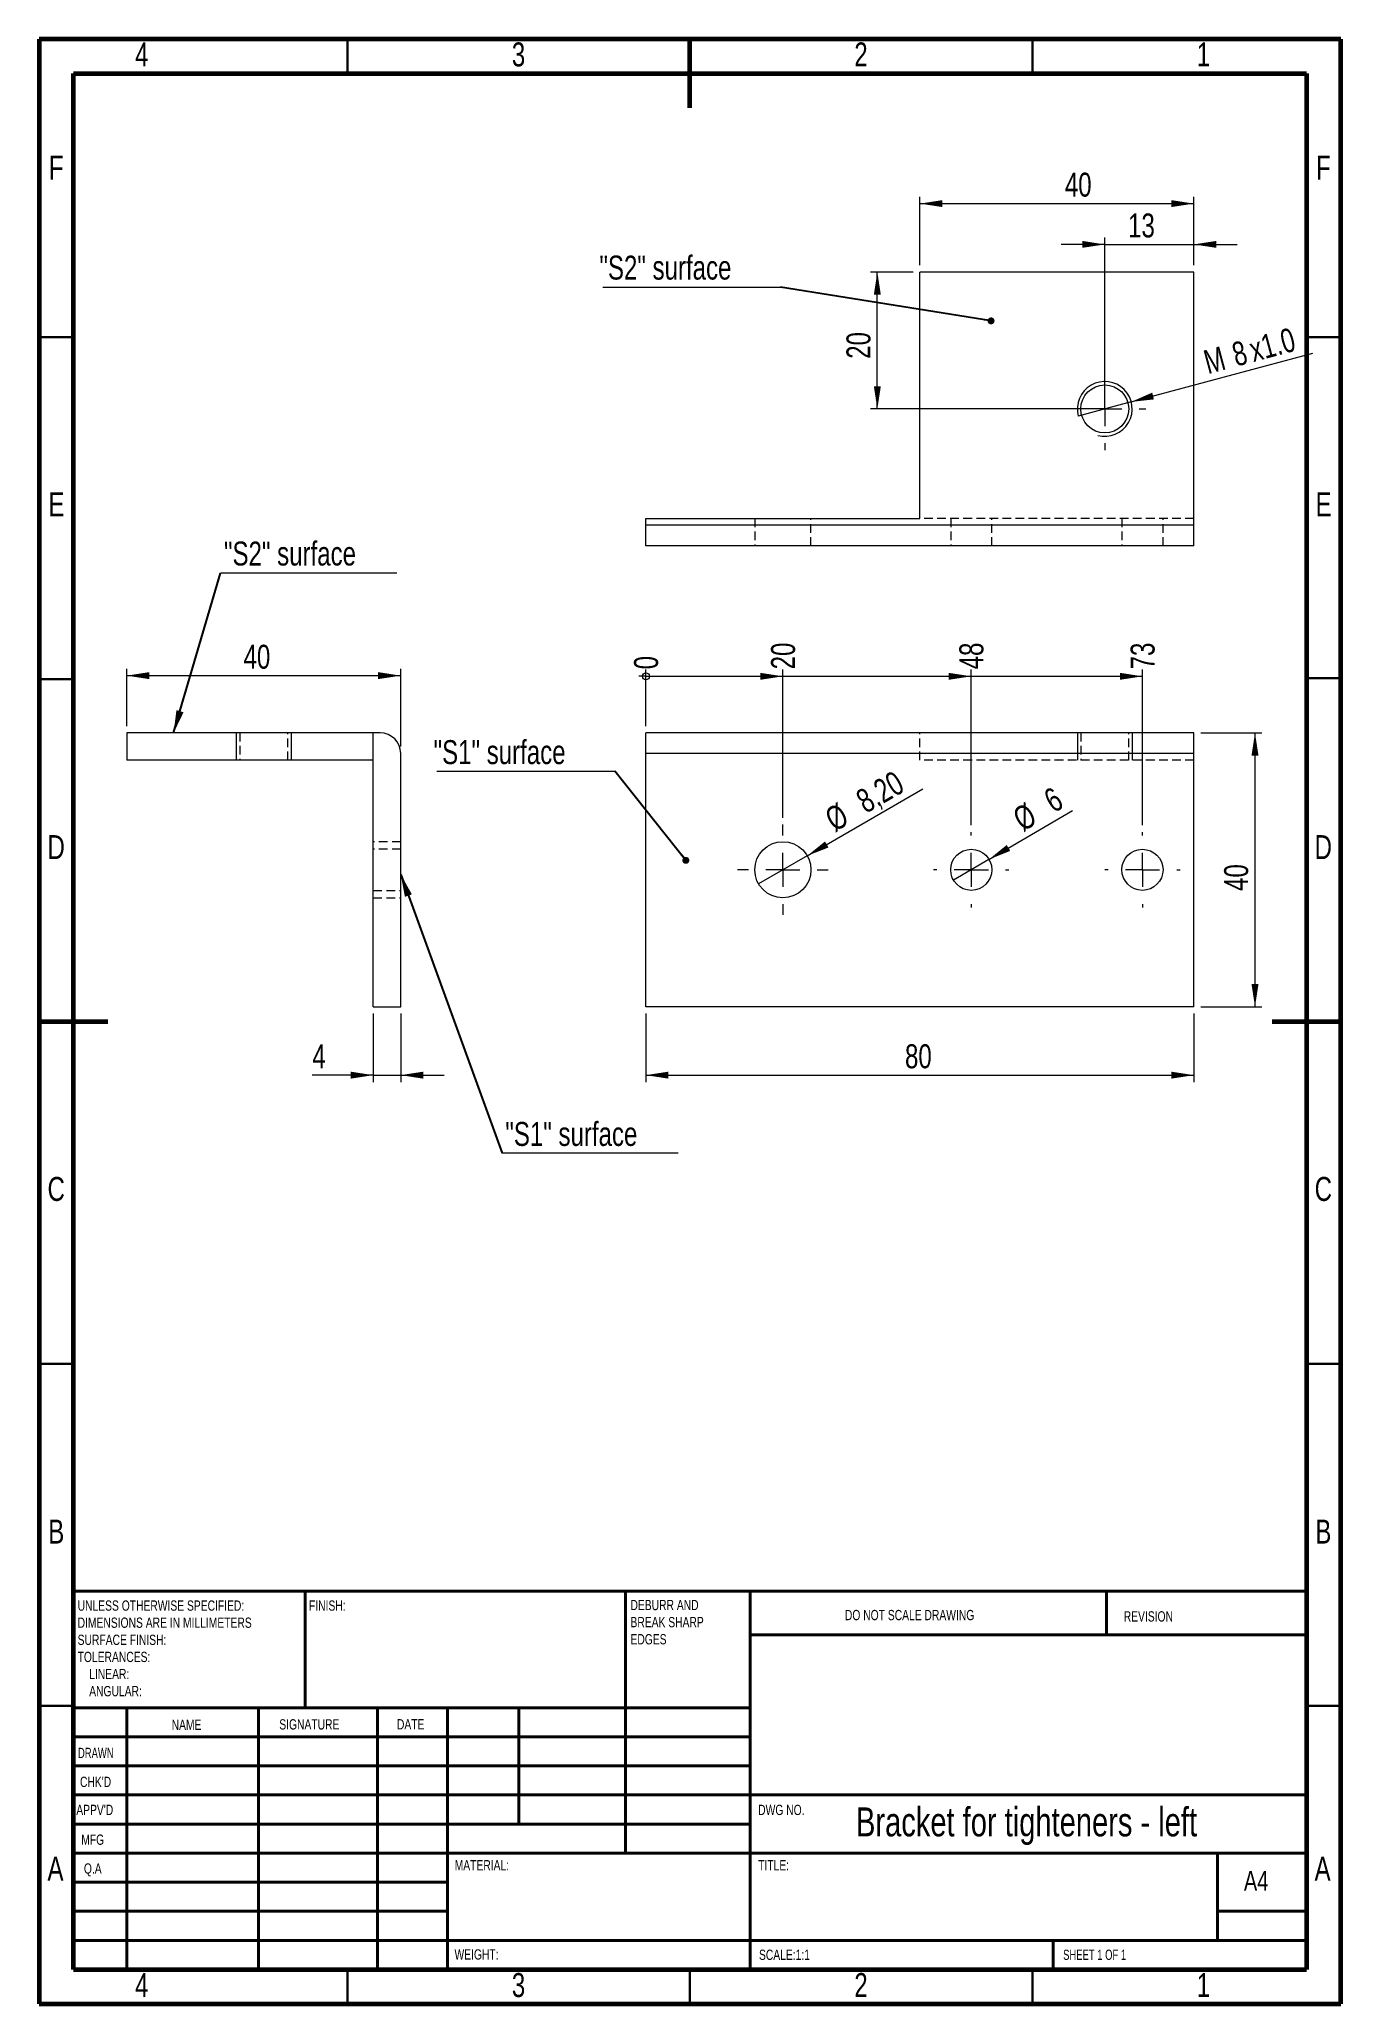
# Model space of a CAD drawing. Header units: millimetres. Extents: x 15 to 205, y 5 to 292.
import ezdxf

# ---------------------------------------------------------------- set-up
doc = ezdxf.new("R2010")
doc.units = ezdxf.units.MM
doc.linetypes.add('HIDDEN', pattern=[1.905, 1.27, -0.635])
doc.styles.add('SLDTEXTSTYLE0', font='TXT', dxfattribs={"width": 0.75})
doc.styles.add('SLDTEXTSTYLE1', font='TXT', dxfattribs={"width": 0.686449})
doc.styles.add('SLDTEXTSTYLE2', font='TXT', dxfattribs={"width": 0.6875})
doc.dimstyles.new('SLDDIMSTYLE0', dxfattribs={"dimtxt": 3.5, "dimasz": 0.338667, "dimexe": 0, "dimexo": 0.0625, "dimgap": 0.875, "dimtad": 0, "dimtih": 1, "dimtoh": 1, "dimdec": 0, "dimrnd": 1e-09, "dimdsep": 46, "dimtxsty": 'SLDTEXTSTYLE0', "dimblk1": 'ORIGIN', "dimblk2": 'ORIGIN', "dimsah": 1, "dimcen": 0.09, "dimadec": 0, "dimazin": 2, "dimtfac": 1, "dimtdec": 0, "dimtofl": 0, "dimtmove": 0, "dimatfit": 3, "dimldrblk": 'ORIGIN', "dimfxl": 1, "dimfrac": 2, "dimtolj": 1, "dimtzin": 12, "dimarcsym": 0})
doc.dimstyles.new('SLDDIMSTYLE1', dxfattribs={"dimtxt": 3.5, "dimasz": 3.302, "dimexe": 0, "dimexo": 0.0625, "dimgap": 0.875, "dimtad": 0, "dimtih": 1, "dimtoh": 1, "dimrnd": 1e-09, "dimzin": 12, "dimdsep": 46, "dimtxsty": 'SLDTEXTSTYLE0', "dimsah": 1, "dimcen": 0.09, "dimadec": 0, "dimazin": 3, "dimtfac": 1, "dimtofl": 0, "dimtmove": 0, "dimatfit": 3, "dimfxl": 1, "dimfrac": 2, "dimtolj": 1, "dimtzin": 12, "dimarcsym": 0})
doc.dimstyles.new('SLDDIMSTYLE2', dxfattribs={"dimtxt": 3.5, "dimasz": 3.302, "dimexe": 0, "dimexo": 0.0625, "dimgap": 0.875, "dimtad": 0, "dimtih": 1, "dimtoh": 1, "dimdec": 0, "dimrnd": 1e-09, "dimzin": 12, "dimdsep": 46, "dimtxsty": 'SLDTEXTSTYLE0', "dimsah": 1, "dimcen": 0.09, "dimadec": 0, "dimazin": 3, "dimtfac": 1, "dimtofl": 0, "dimtmove": 0, "dimatfit": 3, "dimfxl": 1, "dimfrac": 2, "dimtolj": 1, "dimtzin": 12, "dimarcsym": 0})
doc.dimstyles.new('SLDDIMSTYLE3', dxfattribs={"dimtxt": 3.5, "dimasz": 3.302, "dimexe": 0, "dimexo": 0.0625, "dimgap": 0.875, "dimtad": 0, "dimtih": 1, "dimtoh": 1, "dimdec": 0, "dimrnd": 1e-09, "dimzin": 12, "dimdsep": 46, "dimtxsty": 'SLDTEXTSTYLE0', "dimsah": 1, "dimcen": 0.09, "dimadec": 0, "dimazin": 3, "dimtfac": 1, "dimtdec": 0, "dimtofl": 0, "dimtmove": 0, "dimatfit": 3, "dimfxl": 1, "dimfrac": 2, "dimtolj": 1, "dimtzin": 12, "dimarcsym": 0})
doc.dimstyles.new('SLDDIMSTYLE4', dxfattribs={"dimtxt": 3.5, "dimasz": 3.302, "dimexe": 0, "dimexo": 0.0625, "dimgap": 0.875, "dimtad": 1, "dimrnd": 1e-09, "dimzin": 12, "dimdsep": 46, "dimtxsty": 'SLDTEXTSTYLE0', "dimsah": 1, "dimcen": 0.09, "dimadec": 0, "dimazin": 3, "dimtfac": 1, "dimtofl": 0, "dimtmove": 0, "dimatfit": 3, "dimfxl": 1, "dimfrac": 2, "dimtolj": 1, "dimtzin": 12, "dimarcsym": 0})
doc.dimstyles.new('SLDDIMSTYLE5', dxfattribs={"dimtxt": 3.5, "dimasz": 3.302, "dimexe": 0, "dimexo": 0.0625, "dimgap": 0.875, "dimtad": 1, "dimrnd": 1e-09, "dimzin": 12, "dimdsep": 46, "dimtxsty": 'SLDTEXTSTYLE0', "dimblk1": 'NONE', "dimsah": 1, "dimcen": 0, "dimadec": 0, "dimazin": 3, "dimtfac": 1, "dimtmove": 0, "dimatfit": 3, "dimldrblk": 'NONE', "dimfxl": 1, "dimfrac": 2, "dimtolj": 1, "dimtzin": 12, "dimarcsym": 0})
doc.dimstyles.new('SLDDIMSTYLE6', dxfattribs={"dimtxt": 0.18, "dimasz": 1.016, "dimexe": 0, "dimexo": 0.0625, "dimgap": 0, "dimtad": 0, "dimtih": 1, "dimtoh": 1, "dimdec": 0, "dimrnd": 1e-09, "dimzin": 0, "dimdsep": 46, "dimtxsty": 'Standard', "dimblk1": 'DOT', "dimblk2": 'DOT', "dimsah": 1, "dimcen": 0.09, "dimadec": 0, "dimazin": 0, "dimtfac": 1.016, "dimtdec": 0, "dimtofl": 0, "dimtmove": 0, "dimatfit": 3, "dimldrblk": 'DOT', "dimfxl": 1, "dimfrac": 2, "dimtolj": 1, "dimtzin": 0, "dimarcsym": 0})
doc.dimstyles.new('SLDDIMSTYLE7', dxfattribs={"dimtxt": 3.5, "dimasz": 3.302, "dimexe": 0, "dimexo": 0.0625, "dimgap": 0.875, "dimtad": 1, "dimrnd": 1e-09, "dimzin": 12, "dimdsep": 46, "dimtxsty": 'SLDTEXTSTYLE0', "dimblk1": 'NONE', "dimsah": 1, "dimcen": 0, "dimadec": 0, "dimazin": 3, "dimtfac": 1, "dimtmove": 0, "dimatfit": 3, "dimldrblk": 'NONE', "dimfxl": 1, "dimfrac": 2, "dimtolj": 1, "dimtzin": 12, "dimarcsym": 0})
doc.dimstyles.new('SLDDIMSTYLE8', dxfattribs={"dimtxt": 3.5, "dimasz": 3.302, "dimexe": 0, "dimexo": 0.0625, "dimgap": 0.875, "dimtad": 1, "dimrnd": 1e-09, "dimzin": 12, "dimdsep": 46, "dimtxsty": 'SLDTEXTSTYLE0', "dimsah": 1, "dimcen": 0.09, "dimadec": 0, "dimazin": 3, "dimtfac": 1, "dimtmove": 0, "dimatfit": 0, "dimfxl": 1, "dimfrac": 2, "dimtolj": 1, "dimtzin": 12, "dimarcsym": 0})
doc.dimstyles.new('SLDDIMSTYLE9', dxfattribs={"dimtxt": 0.18, "dimasz": 3.302, "dimexe": 0, "dimexo": 0.0625, "dimgap": 0, "dimtad": 0, "dimtih": 1, "dimtoh": 1, "dimdec": 0, "dimrnd": 1e-09, "dimzin": 0, "dimdsep": 46, "dimtxsty": 'Standard', "dimsah": 1, "dimcen": 0.09, "dimadec": 0, "dimazin": 0, "dimtfac": 3.302, "dimtdec": 0, "dimtofl": 0, "dimtmove": 0, "dimatfit": 3, "dimfxl": 1, "dimfrac": 2, "dimtolj": 1, "dimtzin": 0, "dimarcsym": 0})

# ---------------------------------------------------------------- blocks, each defined once
blk = doc.blocks.new('SW_NOTE_0')
at = {"color": 0, "linetype": 'Continuous', "lineweight": 0, "char_height": 1.5, "attachment_point": 1, "style": 'SLDTEXTSTYLE0'}
for s, insert in [('UNLESS OTHERWISE SPECIFIED:', (0, 1.93)), ('DIMENSIONS ARE IN MILLIMETERS', (0, -0.57)), ('TOLERANCES:', (0, -5.57)), ('SURFACE FINISH:', (0, -3.07)), ('LINEAR:', (1.69, -8.07)), ('ANGULAR:', (1.69, -10.57))]:
    blk.add_mtext(s, dxfattribs=dict(at, insert=insert))
blk = doc.blocks.new('SW_NOTE_1')
at = {"color": 0, "linetype": 'Continuous', "lineweight": 0, "char_height": 1.5, "attachment_point": 1, "style": 'SLDTEXTSTYLE0'}
for s, insert in [('DEBURR AND', (0, 1.93)), ('BREAK SHARP', (0, -0.57)), ('EDGES', (0, -3.07))]:
    blk.add_mtext(s, dxfattribs=dict(at, insert=insert))
blk = doc.blocks.new('_ORIGIN')
at = {"color": 0, "linetype": 'ByBlock', "lineweight": -2}
blk.add_line((0, 0), (-1, 0), dxfattribs=at)
blk.add_circle((0, 0), 0.5, dxfattribs=at)
blk = doc.blocks.new('_D')
at = {"color": 7, "linetype": 'Continuous', "lineweight": 0}
blk.add_line((103.56, 191.66), (103.56, 199.95), dxfattribs=at)
at = {"color": 7, "linetype": 'Continuous', "lineweight": 0, "xscale": 1.016, "yscale": 1.016}
blk.add_blockref('_ORIGIN', (103.56, 198.93, 0.1), dxfattribs=at)
at = {"color": 7, "linetype": 'Continuous', "lineweight": 0, "insert": (101.83, 199.95), "char_height": 3.5, "attachment_point": 1, "rotation": 90, "style": 'SLDTEXTSTYLE0'}
blk.add_mtext('0', dxfattribs=at)
blk = doc.blocks.new('_D_1')
at = {"color": 7, "linetype": 'Continuous', "lineweight": 0}
for p, q in [((103.56, 198.93), (123.56, 198.93)), ((123.56, 178.26), (123.56, 199.95))]:
    blk.add_line(p, q, dxfattribs=at)
blk.add_solid([(123.56, 198.93), (120.26, 199.44), (120.26, 198.42)], dxfattribs=at)
at = {"color": 7, "linetype": 'Continuous', "lineweight": 0, "insert": (121.83, 199.95), "char_height": 3.5, "attachment_point": 1, "rotation": 90, "style": 'SLDTEXTSTYLE0'}
blk.add_mtext('20', dxfattribs=at)
blk = doc.blocks.new('_D_2')
at = {"color": 7, "linetype": 'Continuous', "lineweight": 0}
for p, q in [((123.56, 198.93), (151.06, 198.93)), ((151.06, 177.16), (151.06, 199.95))]:
    blk.add_line(p, q, dxfattribs=at)
blk.add_solid([(151.06, 198.93), (147.76, 199.44), (147.76, 198.42)], dxfattribs=at)
at = {"color": 7, "linetype": 'Continuous', "lineweight": 0, "insert": (149.33, 199.95), "char_height": 3.5, "attachment_point": 1, "rotation": 90, "style": 'SLDTEXTSTYLE0'}
blk.add_mtext('48', dxfattribs=at)
blk = doc.blocks.new('_D_3')
at = {"color": 7, "linetype": 'Continuous', "lineweight": 0}
for p, q in [((151.06, 198.93), (176.06, 198.93)), ((176.06, 177.16), (176.06, 199.95))]:
    blk.add_line(p, q, dxfattribs=at)
blk.add_solid([(176.06, 198.93), (172.76, 199.44), (172.76, 198.42)], dxfattribs=at)
at = {"color": 7, "linetype": 'Continuous', "lineweight": 0, "insert": (174.33, 199.95), "char_height": 3.5, "attachment_point": 1, "rotation": 90, "style": 'SLDTEXTSTYLE0'}
blk.add_mtext('73', dxfattribs=at)
blk = doc.blocks.new('_D_4')
at = {"color": 7, "linetype": 'Continuous', "lineweight": 0}
for p, q in [((103.56, 149.66), (103.56, 139.66)), ((183.56, 149.66), (183.56, 139.66)), ((103.56, 140.66), (183.56, 140.66))]:
    blk.add_line(p, q, dxfattribs=at)
for points in [[(103.56, 140.66), (106.86, 140.15), (106.86, 141.17)], [(183.56, 140.66), (180.26, 141.17), (180.26, 140.15)]]:
    blk.add_solid(points, dxfattribs=at)
at = {"color": 7, "linetype": 'Continuous', "lineweight": 0, "insert": (141.39, 145.17), "char_height": 3.5, "attachment_point": 1, "style": 'SLDTEXTSTYLE0'}
blk.add_mtext('80', dxfattribs=at)
blk = doc.blocks.new('_D_5')
at = {"color": 7, "linetype": 'Continuous', "lineweight": 0}
for p, q in [((184.56, 190.66), (193.49, 190.66)), ((192.49, 150.66), (192.49, 190.66)), ((184.56, 150.66), (193.49, 150.66))]:
    blk.add_line(p, q, dxfattribs=at)
for points in [[(192.49, 190.66), (191.98, 187.36), (193, 187.36)], [(192.49, 150.66), (193, 153.96), (191.98, 153.96)]]:
    blk.add_solid(points, dxfattribs=at)
at = {"color": 7, "linetype": 'Continuous', "lineweight": 0, "insert": (187.98, 167.58), "char_height": 3.5, "attachment_point": 1, "rotation": 90, "style": 'SLDTEXTSTYLE0'}
blk.add_mtext('40', dxfattribs=at)
blk = doc.blocks.new('_D_6')
at = {"color": 7, "linetype": 'Continuous', "lineweight": 0}
for q in [(144, 182.47), (120.01, 168.61)]:
    blk.add_line((127.11, 172.71), q, dxfattribs=at)
blk.add_solid([(127.11, 172.71), (130.22, 173.92), (129.71, 174.8)], dxfattribs=at)
at = {"color": 7, "linetype": 'Continuous', "lineweight": 0, "char_height": 3.5, "attachment_point": 1, "rotation": 30, "style": 'SLDTEXTSTYLE0'}
for s, insert in [('8,20', (133.9, 181.86)), ('%%c', (129.36, 179.18))]:
    blk.add_mtext(s, dxfattribs=dict(at, insert=insert))
blk = doc.blocks.new('_NONE')
blk = doc.blocks.new('_D_7')
at = {"color": 7, "linetype": 'Continuous', "lineweight": 0}
for q in [(165.83, 179.34), (148.47, 169.14)]:
    blk.add_line((153.65, 172.18), q, dxfattribs=at)
blk.add_solid([(153.65, 172.18), (156.75, 173.42), (156.24, 174.29)], dxfattribs=at)
at = {"color": 7, "linetype": 'Continuous', "lineweight": 0, "char_height": 3.5, "attachment_point": 1, "rotation": 30.4228, "style": 'SLDTEXTSTYLE0'}
for s, insert in [('6', (161.32, 181.92)), ('%%c', (156.8, 179.2))]:
    blk.add_mtext(s, dxfattribs=dict(at, insert=insert))
blk = doc.blocks.new('SW_NOTE_2')
at = {"color": 0, "linetype": 'Continuous', "lineweight": 0}
blk.add_line((-25.97, 0), (0, 0), dxfattribs=at)
at = {"color": 0, "linetype": 'Continuous', "lineweight": 0, "insert": (-26.46, 4.52), "char_height": 3.5, "attachment_point": 1, "style": 'SLDTEXTSTYLE0'}
blk.add_mtext('"S1" surface', dxfattribs=at)
blk = doc.blocks.new('_DOT')
at = {"color": 0, "linetype": 'ByBlock', "lineweight": -2}
blk.add_line((-0.5, 0), (-1, 0), dxfattribs=at)
at = {"color": 0, "linetype": 'ByBlock', "const_width": 0.5}
blk.add_lwpolyline([(-0.25, 0, 1), (0.25, 0, 1)], format="xyb", close=True, dxfattribs=at)
blk = doc.blocks.new('SW_CENTERMARKSYMBOL_0')
at = {"color": 0, "linetype": 'Continuous', "lineweight": 0}
for p, q in [((0, 5), (0, 6.6)), ((-5, 0), (-6.6, 0)), ((0, 0), (-2.5, 0)), ((0, 0), (0, 2.5)), ((0, 0), (0, -2.5)), ((0, 0), (2.5, 0)), ((5, 0), (6.6, 0)), ((0, -5), (0, -6.6))]:
    blk.add_line(p, q, dxfattribs=at)
blk = doc.blocks.new('SW_CENTERMARKSYMBOL_1')
at = {"color": 0, "linetype": 'Continuous', "lineweight": 0}
for p, q in [((0, 5), (0, 5.5)), ((-5, 0), (-5.5, 0)), ((0, 0), (-2.5, 0)), ((0, 0), (0, 2.5)), ((0, 0), (0, -2.5)), ((0, 0), (2.5, 0)), ((5, 0), (5.5, 0)), ((0, -5), (0, -5.5))]:
    blk.add_line(p, q, dxfattribs=at)
blk = doc.blocks.new('SW_CENTERMARKSYMBOL_2')
at = {"color": 0, "linetype": 'Continuous', "lineweight": 0}
for p, q in [((0, 5), (0, 5.5)), ((-5, 0), (-5.5, 0)), ((0, 0), (-2.5, 0)), ((0, 0), (0, 2.5)), ((0, 0), (0, -2.5)), ((0, 0), (2.5, 0)), ((5, 0), (5.5, 0)), ((0, -5), (0, -5.5))]:
    blk.add_line(p, q, dxfattribs=at)
blk = doc.blocks.new('_D_8')
at = {"color": 7, "linetype": 'Continuous', "lineweight": 0}
for p, q in [((143.56, 258.99), (143.56, 268.99)), ((143.56, 267.99), (183.56, 267.99)), ((183.56, 258.99), (183.56, 268.99))]:
    blk.add_line(p, q, dxfattribs=at)
for points in [[(143.56, 267.99), (146.86, 267.49), (146.86, 268.5)], [(183.56, 267.99), (180.26, 268.5), (180.26, 267.49)]]:
    blk.add_solid(points, dxfattribs=at)
at = {"color": 7, "linetype": 'Continuous', "lineweight": 0, "insert": (164.73, 272.51), "char_height": 3.5, "attachment_point": 1, "style": 'SLDTEXTSTYLE0'}
blk.add_mtext('40', dxfattribs=at)
blk = doc.blocks.new('_D_9')
at = {"color": 7, "linetype": 'Continuous', "lineweight": 0}
for q in [(200.92, 246.13), (166.69, 236.96)]:
    blk.add_line((174.42, 239.03), q, dxfattribs=at)
blk.add_solid([(174.42, 239.03), (177.74, 239.39), (177.48, 240.38)], dxfattribs=at)
at = {"color": 7, "linetype": 'Continuous', "lineweight": 0, "char_height": 3.5, "attachment_point": 1, "rotation": 15, "style": 'SLDTEXTSTYLE0'}
for s, insert in [('x1.0', (191.35, 248.22)), ('M', (184.71, 246.44)), ('8', (188.85, 247.55))]:
    blk.add_mtext(s, dxfattribs=dict(at, insert=insert))
blk = doc.blocks.new('_D_10')
at = {"color": 7, "linetype": 'Continuous', "lineweight": 0}
for p, q in [((170.56, 262.03), (164.21, 262.03)), ((170.56, 238.99), (170.56, 263.03)), ((170.56, 262.03), (183.56, 262.03)), ((183.56, 258.99), (183.56, 263.03)), ((183.56, 262.03), (189.91, 262.03))]:
    blk.add_line(p, q, dxfattribs=at)
for points in [[(170.56, 262.03), (167.26, 262.54), (167.26, 261.53)], [(183.56, 262.03), (186.86, 261.53), (186.86, 262.54)]]:
    blk.add_solid(points, dxfattribs=at)
at = {"color": 7, "linetype": 'Continuous', "lineweight": 0, "insert": (173.96, 266.55), "char_height": 3.5, "attachment_point": 1, "style": 'SLDTEXTSTYLE0'}
blk.add_mtext('13', dxfattribs=at)
blk = doc.blocks.new('_D_11')
at = {"color": 7, "linetype": 'Continuous', "lineweight": 0}
for p, q in [((142.56, 257.99), (136.35, 257.99)), ((137.35, 237.99), (137.35, 257.99)), ((169.56, 237.99), (136.35, 237.99))]:
    blk.add_line(p, q, dxfattribs=at)
for points in [[(137.35, 257.99), (136.84, 254.69), (137.86, 254.69)], [(137.35, 237.99), (137.86, 241.3), (136.84, 241.3)]]:
    blk.add_solid(points, dxfattribs=at)
at = {"color": 7, "linetype": 'Continuous', "lineweight": 0, "insert": (132.84, 245.32), "char_height": 3.5, "attachment_point": 1, "rotation": 90, "style": 'SLDTEXTSTYLE0'}
blk.add_mtext('20', dxfattribs=at)
blk = doc.blocks.new('SW_NOTE_3')
at = {"color": 0, "linetype": 'Continuous', "lineweight": 0}
blk.add_line((-25.97, 0), (0, 0), dxfattribs=at)
at = {"color": 0, "linetype": 'Continuous', "lineweight": 0, "insert": (-26.45, 4.59), "char_height": 3.5, "attachment_point": 1, "style": 'SLDTEXTSTYLE0'}
blk.add_mtext('"S2" surface', dxfattribs=at)
blk = doc.blocks.new('SW_CENTERMARKSYMBOL_3')
at = {"color": 0, "linetype": 'Continuous', "lineweight": 0}
for p, q in [((0, 5), (0, 6)), ((-5, 0), (-6, 0)), ((0, 0), (-2.5, 0)), ((0, 0), (0, 2.5)), ((0, 0), (0, -2.5)), ((0, 0), (2.5, 0)), ((5, 0), (6, 0)), ((0, -5), (0, -6))]:
    blk.add_line(p, q, dxfattribs=at)
blk = doc.blocks.new('_D_12')
at = {"color": 7, "linetype": 'Continuous', "lineweight": 0}
for p, q in [((27.76, 191.66), (27.76, 200.03)), ((27.76, 199.03), (67.76, 199.03)), ((67.76, 188.66), (67.76, 200.03))]:
    blk.add_line(p, q, dxfattribs=at)
for points in [[(27.76, 199.03), (31.06, 198.52), (31.06, 199.54)], [(67.76, 199.03), (64.46, 199.54), (64.46, 198.52)]]:
    blk.add_solid(points, dxfattribs=at)
at = {"color": 7, "linetype": 'Continuous', "lineweight": 0, "insert": (44.82, 203.54), "char_height": 3.5, "attachment_point": 1, "style": 'SLDTEXTSTYLE0'}
blk.add_mtext('40', dxfattribs=at)
blk = doc.blocks.new('_D_13')
at = {"color": 7, "linetype": 'Continuous', "lineweight": 0}
for p, q in [((63.76, 149.66), (63.76, 139.66)), ((67.76, 149.66), (67.76, 139.66)), ((63.76, 140.66), (54.86, 140.66)), ((63.76, 140.66), (67.76, 140.66)), ((67.76, 140.66), (74.11, 140.66))]:
    blk.add_line(p, q, dxfattribs=at)
for points in [[(63.76, 140.66), (60.46, 141.17), (60.46, 140.15)], [(67.76, 140.66), (71.06, 140.15), (71.06, 141.17)]]:
    blk.add_solid(points, dxfattribs=at)
at = {"color": 7, "linetype": 'Continuous', "lineweight": 0, "insert": (54.86, 145.17), "char_height": 3.5, "attachment_point": 1, "style": 'SLDTEXTSTYLE0'}
blk.add_mtext('4', dxfattribs=at)
blk = doc.blocks.new('SW_NOTE_4')
at = {"color": 0, "linetype": 'Continuous', "lineweight": 0}
blk.add_line((25.73, 0), (0, 0), dxfattribs=at)
at = {"color": 0, "linetype": 'Continuous', "lineweight": 0, "insert": (0.48, 4.58), "char_height": 3.5, "attachment_point": 1, "style": 'SLDTEXTSTYLE0'}
blk.add_mtext('"S1" surface', dxfattribs=at)
blk = doc.blocks.new('SW_NOTE_5')
at = {"color": 0, "linetype": 'Continuous', "lineweight": 0}
blk.add_line((25.73, 0), (0, 0), dxfattribs=at)
at = {"color": 0, "linetype": 'Continuous', "lineweight": 0, "insert": (0.49, 4.61), "char_height": 3.5, "attachment_point": 1, "style": 'SLDTEXTSTYLE0'}
blk.add_mtext('"S2" surface', dxfattribs=at)

msp = doc.modelspace()

# ---------------------------------------------------------------- linework, layer by layer
at = {"color": 7, "linetype": 'Continuous', "lineweight": 60}
for p, q in [((205, 292), (15, 292)), ((15, 292), (15, 5)), ((110, 282), (110, 292)), ((205, 5), (205, 292)), ((20, 287), (200, 287)), ((20, 10), (20, 287)), ((200, 287), (200, 10)), ((15, 148.5), (25, 148.5)), ((195, 148.5), (205, 148.5)), ((20, 10), (200, 10)), ((15, 5), (205, 5))]:
    msp.add_line(p, q, dxfattribs=at)
at = {"color": 7, "linetype": 'Continuous', "lineweight": 30}
for p, q in [((60, 287), (60, 292)), ((160, 287), (160, 292)), ((20, 248.5), (15, 248.5)), ((200, 248.5), (205, 248.5)), ((20, 198.5), (15, 198.5)), ((200, 198.651), (205, 198.651)), ((20, 98.5), (15, 98.5)), ((200, 98.5), (205, 98.5)), ((20, 48.5), (15, 48.5)), ((200, 48.5), (205, 48.5)), ((60, 10), (60, 5)), ((110, 10), (110, 5)), ((160, 10), (160, 5))]:
    msp.add_line(p, q, dxfattribs=at)
at = {"color": 7, "linetype": 'Continuous', "lineweight": 15}
for p, q in [((143.559, 221.995), (143.559, 257.995)), ((183.559, 257.995), (143.559, 257.995)), ((183.559, 220.995), (183.559, 257.995)), ((103.559, 220.995), (103.559, 221.995)), ((103.559, 221.995), (143.559, 221.995)), ((183.559, 220.995), (103.559, 220.995)), ((103.559, 217.995), (103.559, 220.995)), ((183.559, 217.995), (183.559, 220.995)), ((183.559, 217.995), (103.559, 217.995)), ((27.762, 190.663), (27.762, 186.663)), ((63.762, 190.663), (27.762, 190.663)), ((63.762, 150.663), (63.762, 190.663)), ((64.762, 190.663), (63.762, 190.663)), ((183.559, 190.663), (103.559, 190.663)), ((103.559, 187.663), (103.559, 190.663)), ((183.559, 187.663), (183.559, 190.663)), ((63.762, 186.663), (27.762, 186.663)), ((67.762, 150.663), (67.762, 187.663)), ((183.559, 187.663), (103.559, 187.663)), ((103.559, 150.663), (103.559, 187.663)), ((183.559, 150.663), (183.559, 187.663)), ((63.762, 150.663), (67.762, 150.663)), ((183.559, 150.663), (103.559, 150.663))]:
    msp.add_line(p, q, dxfattribs=at)
at = {"color": 7, "linetype": 'HIDDEN', "lineweight": 0}
for p, q in [((119.459, 221.995), (119.459, 217.995)), ((127.659, 217.995), (127.659, 221.995)), ((183.559, 221.995), (143.559, 221.995)), ((148.059, 221.995), (148.059, 217.995)), ((154.059, 217.995), (154.059, 221.995)), ((173.059, 221.995), (173.059, 217.995)), ((179.059, 217.995), (179.059, 221.995)), ((44.262, 190.663), (44.262, 186.663)), ((51.262, 186.663), (51.262, 190.663)), ((143.559, 186.663), (143.559, 190.663)), ((167.059, 190.663), (167.059, 186.663)), ((174.059, 186.663), (174.059, 190.663)), ((183.559, 186.663), (143.559, 186.663)), ((67.762, 174.763), (63.762, 174.763)), ((67.762, 173.663), (63.762, 173.663)), ((63.762, 167.663), (67.762, 167.663)), ((63.762, 166.563), (67.762, 166.563))]:
    msp.add_line(p, q, dxfattribs=at)
at = {"color": 7, "linetype": 'Continuous', "lineweight": 0}
for p, q in [((43.762, 190.663), (43.762, 186.663)), ((51.762, 190.663), (51.762, 186.663)), ((166.559, 190.663), (166.559, 186.663)), ((174.559, 190.663), (174.559, 186.663))]:
    msp.add_line(p, q, dxfattribs=at)
at = {"color": 7, "linetype": 'Continuous', "lineweight": 40}
for p, q in [((20, 65.25), (200, 65.25)), ((20, 65.25), (20, 10)), ((53.8, 48.25), (53.8, 65.25)), ((100.6, 65.25), (100.6, 27)), ((118.8, 65.25), (118.8, 10)), ((170.8, 58.875), (170.8, 65.25)), ((200, 58.875), (118.8, 58.875)), ((118.8, 48.25), (20, 48.25)), ((27.8, 48.25), (27.8, 10)), ((46.991, 48.25), (46.991, 10)), ((64.399, 48.25), (64.399, 10)), ((74.6, 10), (74.6, 48.25)), ((85, 31.25), (85, 48.25)), ((118.8, 44), (20, 44)), ((118.8, 39.75), (20, 39.75)), ((200, 35.5), (20, 35.5)), ((118.8, 31.25), (20, 31.25)), ((74.6, 27), (20, 27)), ((74.6, 27), (200, 27)), ((187, 14.25), (187, 27)), ((74.6, 22.75), (20, 22.75)), ((74.6, 18.5), (20, 18.5)), ((200, 18.5), (187, 18.5)), ((20, 14.25), (200, 14.25)), ((163, 10), (163, 14.25))]:
    msp.add_line(p, q, dxfattribs=at)
at = {"color": 7, "linetype": 'Continuous', "lineweight": 15}
for centre, radius in [((170.559, 237.995), 3.5), ((123.559, 170.663), 4.1), ((151.059, 170.663), 3), ((176.059, 170.663), 3)]:
    msp.add_circle(centre, radius, dxfattribs=at)
at = {"color": 7, "linetype": 'Continuous', "lineweight": 0}
msp.add_arc((170.559, 237.995), 4, 255, 195, dxfattribs=at)
at = {"color": 7, "linetype": 'Continuous', "lineweight": 15}
msp.add_arc((64.762, 187.663), 3, 0, 90, dxfattribs=at)

# ---------------------------------------------------------------- block references
at = {"color": 7, "linetype": 'Continuous', "lineweight": 0}
for name, p in [('SW_NOTE_3', (123.223, 255.805)), ('SW_CENTERMARKSYMBOL_3', (170.559, 237.995)), ('SW_NOTE_5', (41.472, 214.01)), ('SW_NOTE_2', (99.02, 185.085)), ('SW_CENTERMARKSYMBOL_0', (123.559, 170.663)), ('SW_CENTERMARKSYMBOL_1', (151.059, 170.663)), ('SW_CENTERMARKSYMBOL_2', (176.059, 170.663)), ('SW_NOTE_4', (82.558, 129.241)), ('SW_NOTE_0', (20.594, 61.987)), ('SW_NOTE_1', (101.309, 62.069))]:
    msp.add_blockref(name, p, dxfattribs=at)

# ---------------------------------------------------------------- texts
for s, insert, char_height, attachment_point, style in [('4', (29.965, 291.538), 3.5, 2, 'SLDTEXTSTYLE0'), ('3', (84.965, 291.538), 3.5, 2, 'SLDTEXTSTYLE0'), ('2', (134.965, 291.538), 3.5, 2, 'SLDTEXTSTYLE0'), ('1', (184.965, 291.538), 3.5, 2, 'SLDTEXTSTYLE0'), ('F', (17.464, 274.979), 3.5, 2, 'SLDTEXTSTYLE0'), ('F', (202.464, 274.979), 3.5, 2, 'SLDTEXTSTYLE0'), ('E', (17.506, 225.788), 3.5, 2, 'SLDTEXTSTYLE0'), ('E', (202.506, 225.788), 3.5, 2, 'SLDTEXTSTYLE0'), ('D', (17.46, 175.729), 3.5, 2, 'SLDTEXTSTYLE0'), ('D', (202.46, 175.729), 3.5, 2, 'SLDTEXTSTYLE0'), ('C', (17.464, 125.788), 3.5, 2, 'SLDTEXTSTYLE0'), ('C', (202.464, 125.788), 3.5, 2, 'SLDTEXTSTYLE0'), ('B', (17.473, 75.729), 3.5, 2, 'SLDTEXTSTYLE0'), ('B', (202.473, 75.729), 3.5, 2, 'SLDTEXTSTYLE0'), ('FINISH:', (54.371, 63.919), 1.5, 1, 'SLDTEXTSTYLE0'), ('DO NOT SCALE DRAWING', (132.615, 62.533), 1.5, 1, 'SLDTEXTSTYLE0'), ('REVISION', (173.328, 62.335), 1.5, 1, 'SLDTEXTSTYLE0'), ('NAME', (34.322, 46.501), 1.5, 1, 'SLDTEXTSTYLE0'), ('SIGNATURE', (50.034, 46.562), 1.5, 1, 'SLDTEXTSTYLE0'), ('DATE', (67.215, 46.576), 1.5, 1, 'SLDTEXTSTYLE0'), ('DRAWN', (20.643, 42.385), 1.5, 1, 'SLDTEXTSTYLE1'), ("CHK'D", (20.939, 38.162), 1.5, 1, 'SLDTEXTSTYLE0'), ("APPV'D", (20.402, 34.066), 1.5, 1, 'SLDTEXTSTYLE0'), ('DWG NO.', (119.953, 34.066), 1.5, 1, 'SLDTEXTSTYLE0'), ('Bracket for tighteners - left', (159.135, 33.686), 4.23333, 2, 'SLDTEXTSTYLE0'), ('MFG', (21.124, 29.716), 1.5, 1, 'SLDTEXTSTYLE0'), ('A', (17.36, 26.479), 3.5, 2, 'SLDTEXTSTYLE0'), ('MATERIAL:', (75.646, 25.986), 1.5, 1, 'SLDTEXTSTYLE0'), ('TITLE:', (119.953, 25.986), 1.5, 1, 'SLDTEXTSTYLE0'), ('A', (202.36, 26.479), 3.5, 2, 'SLDTEXTSTYLE0'), ('Q.A', (21.509, 25.505), 1.5, 1, 'SLDTEXTSTYLE0'), ('A4', (190.871, 24.406), 2.9104, 1, 'SLDTEXTSTYLE0'), ('WEIGHT:', (75.618, 12.949), 1.4986, 1, 'SLDTEXTSTYLE0'), ('SCALE:1:1', (120.074, 12.9), 1.5, 1, 'SLDTEXTSTYLE0'), ('SHEET 1 OF 1', (164.478, 12.9), 1.5, 1, 'SLDTEXTSTYLE2'), ('4', (29.965, 9.479), 3.5, 2, 'SLDTEXTSTYLE0'), ('3', (84.965, 9.479), 3.5, 2, 'SLDTEXTSTYLE0'), ('2', (134.965, 9.479), 3.5, 2, 'SLDTEXTSTYLE0'), ('1', (184.965, 9.479), 3.5, 2, 'SLDTEXTSTYLE0')]:
    msp.add_mtext(s, dxfattribs=dict(at, insert=insert, char_height=char_height, attachment_point=attachment_point, style=style))

# ---------------------------------------------------------------- dimensions: what is measured, and where the dimension line sits
for base, p1, p2, dimstyle, picture, middle in [((183.559, 267.995), (143.559, 257.995), (183.559, 257.995), 'SLDDIMSTYLE4', '_D_8', (167.319, 267.995)), ((183.559, 262.034), (170.559, 237.995), (183.559, 257.995), 'SLDDIMSTYLE8', '_D_10', (176.543, 262.034)), ((67.762, 199.027), (27.762, 190.663), (67.762, 187.663), 'SLDDIMSTYLE4', '_D_12', (47.407, 199.027)), ((67.762, 140.663), (63.762, 150.663), (67.762, 150.663), 'SLDDIMSTYLE8', '_D_13', (56.152, 140.663)), ((183.559, 140.663), (103.559, 150.663), (183.559, 150.663), 'SLDDIMSTYLE4', '_D_4', (143.979, 140.663))]:
    dim = msp.add_linear_dim(base=base, p1=p1, p2=p2, dimstyle=dimstyle, dxfattribs=at)
    dim.commit()
    dim.dimension.update_dxf_attribs({"geometry": picture, "text_midpoint": middle, "dimtype": 160})
for base, p1, p2, dimstyle, picture, middle in [((137.352, 257.995), (170.559, 237.995), (143.559, 257.995), 'SLDDIMSTYLE8', '_D_11', (137.352, 247.904)), ((192.487, 190.663), (183.559, 150.663), (183.559, 190.663), 'SLDDIMSTYLE4', '_D_5', (192.487, 170.168))]:
    dim = msp.add_linear_dim(base=base, p1=p1, p2=p2, angle=90, dimstyle=dimstyle, dxfattribs=at)
    dim.commit()
    dim.dimension.update_dxf_attribs({"geometry": picture, "text_midpoint": middle, "dimtype": 160})
dim = msp.add_diameter_dim_2p(p1=(166.695, 236.959), p2=(174.422, 239.03), text='M<>x1.0', dimstyle='SLDDIMSTYLE7', override={"dimpost": '<>'}, dxfattribs=at)
dim.commit()
dim.dimension.update_dxf_attribs({"geometry": '_D_9', "text_midpoint": (193.553, 244.156), "dimtype": 163})
for feature_location, offset, origin, dimstyle, picture, middle in [((123.559, 177.263, 0.1), (0, 22.685), (103.559, 190.663, 0.1), 'SLDDIMSTYLE1', '_D_1', (123.559, 202.534)), ((151.058613715, 176.162875215, 0.1), (0, 23.785431924), (103.558613714, 190.662875215, 0.1), 'SLDDIMSTYLE2', '_D_2', (151.058613715, 202.534418333)), ((176.058613715, 176.162875215, 0.1), (0, 23.785431924), (103.558613714, 190.662875215, 0.1), 'SLDDIMSTYLE3', '_D_3', (176.058613715, 202.534418333)), ((103.558613714, 190.662875215, 0.1), (0, 9.285431924), (103.558613714, 190.662875215, 0.1), 'SLDDIMSTYLE0', '_D', (103.558613714, 201.241362736))]:
    dim = msp.add_ordinate_dim(feature_location=feature_location, offset=offset, dtype=1, origin=origin, dimstyle=dimstyle, dxfattribs=at)
    dim.commit()
    dim.dimension.update_dxf_attribs({"geometry": picture, "text_midpoint": middle})
for p1, p2, picture, middle in [((120.008, 168.613), (127.109, 172.713), '_D_6', (137.999, 179)), ((148.472, 169.144), (153.646, 172.182), '_D_7', (162.686, 177.491))]:
    dim = msp.add_diameter_dim_2p(p1=p1, p2=p2, dimstyle='SLDDIMSTYLE5', dxfattribs=at)
    dim.commit()
    dim.dimension.update_dxf_attribs({"geometry": picture, "text_midpoint": middle, "dimtype": 163})

# ---------------------------------------------------------------- leaders
for points, dimstyle in [([(153.954, 250.861), (123.223, 255.805)], 'SLDDIMSTYLE6'), ([(34.606, 190.663), (41.472, 214.01)], 'SLDDIMSTYLE9'), ([(109.392, 172.043), (99.02, 185.085)], 'SLDDIMSTYLE6'), ([(67.762, 169.999), (82.558, 129.241)], 'SLDDIMSTYLE9')]:
    msp.add_leader(points, dimstyle=dimstyle, dxfattribs=at)

doc.saveas('drawing.dxf')
